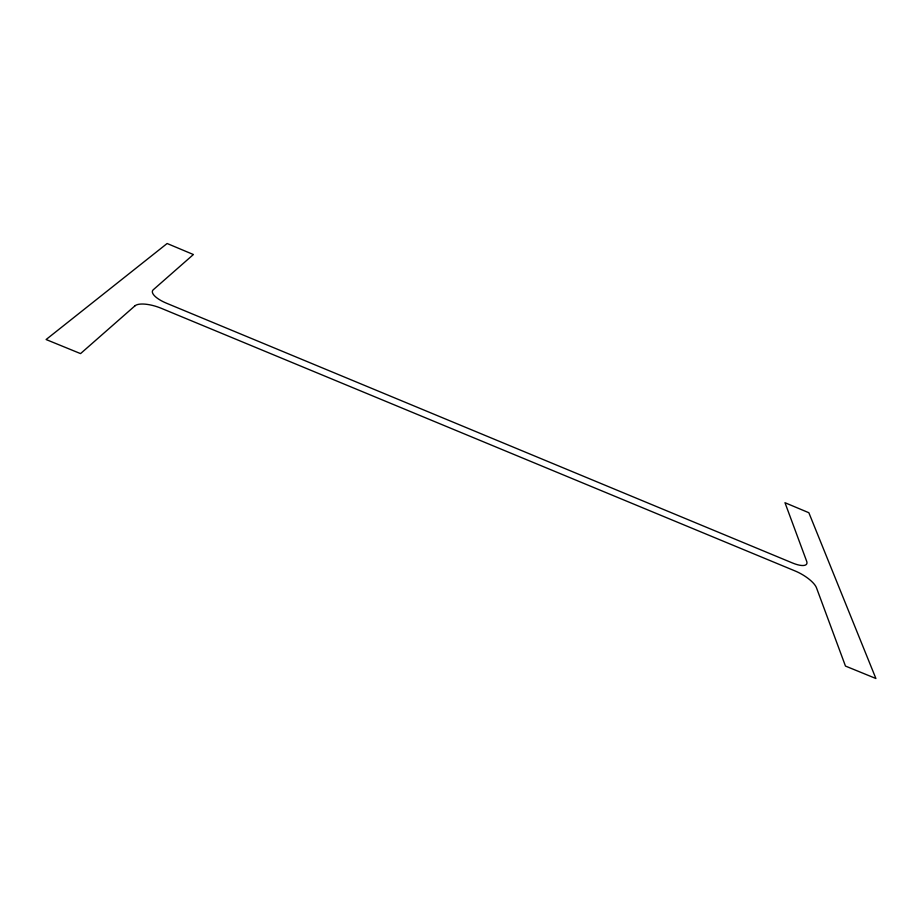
<?xml version="1.0" encoding="UTF-8"?>
<svg xmlns="http://www.w3.org/2000/svg" width="922" height="922" viewBox="0 0 922 922"><rect width="100%" height="100%" fill="white"/><g stroke="black" fill="none" stroke-linecap="round" stroke-linejoin="round"><path stroke-width="1.38" d="M134.958 305.839L80.548 353.61L46.1 339.538L167.124 243.5L193.401 254.53L153.282 289.75A21.022 7.157 19.1 0 0 166.571 303.246L792.378 562.939A19.95 6.535 29.5 0 0 806.669 561.279L784.979 502.709L808.848 512.724L875.9 678.5L845.462 666.064L816.5 587.844A20.86 7.065 30 0 0 795.179 570.995L161.223 308.282A21.99 7.779 18.6 0 0 134.958 305.839"/></g></svg>
